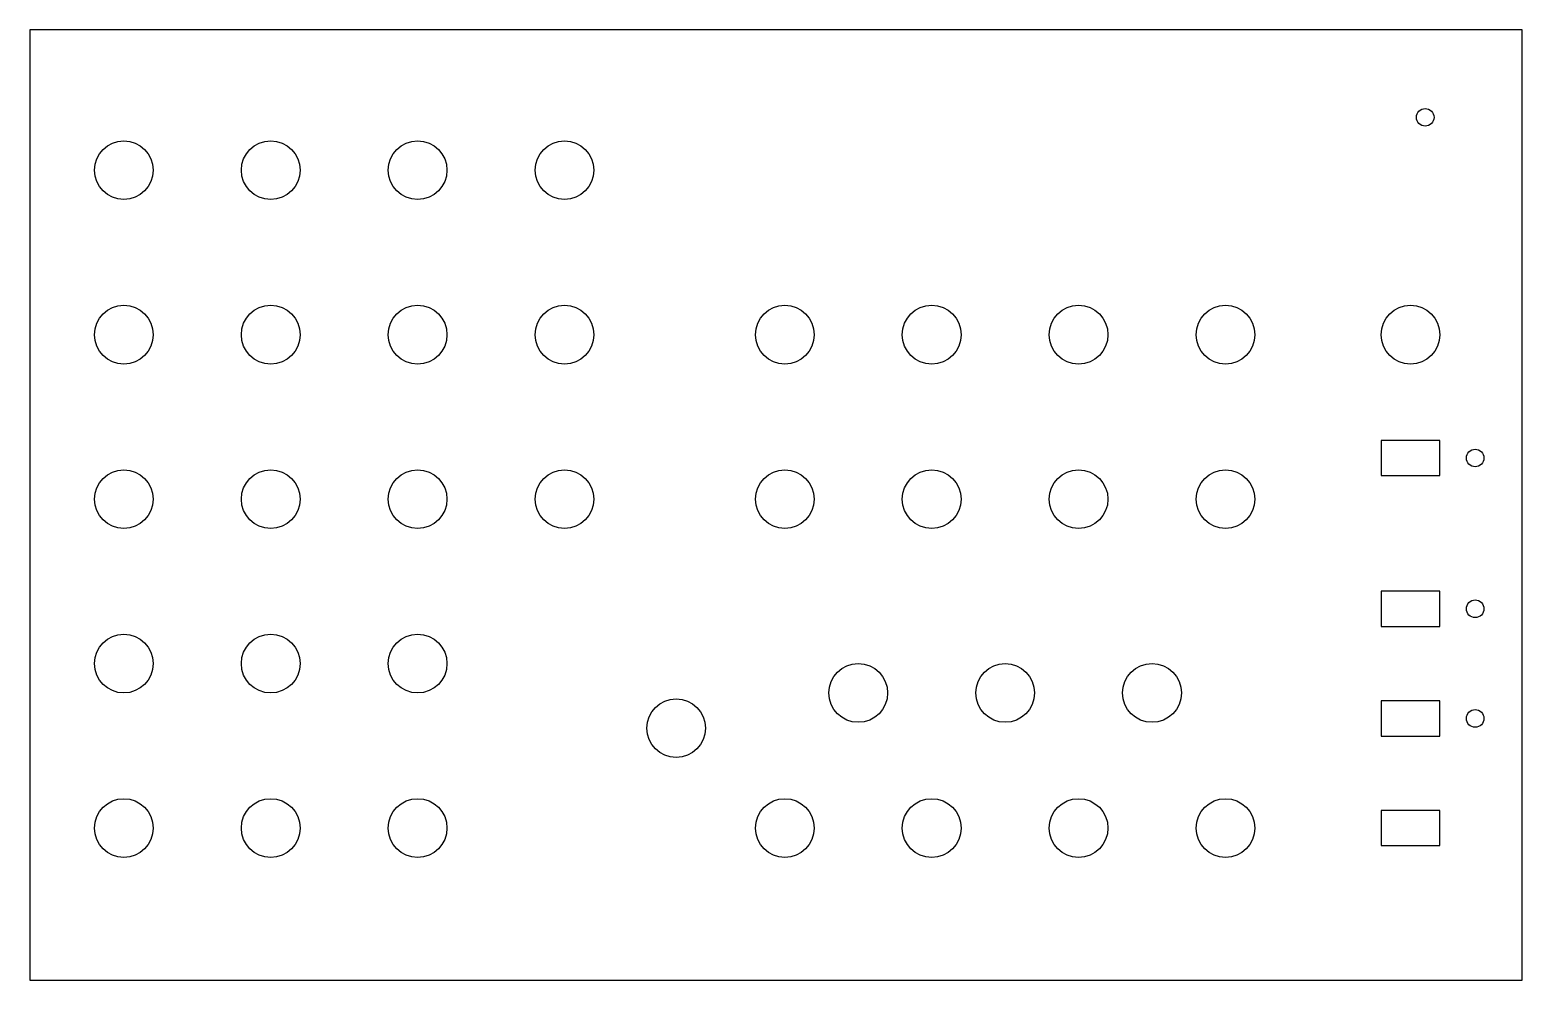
# Model space of a CAD drawing. Header units: millimetres. Extents: x 150 to 404, y 238 to 400.
import ezdxf

# ---------------------------------------------------------------- set-up
doc = ezdxf.new("R2010")
doc.units = ezdxf.units.MM
doc.layers.add('Milling', color=151, linetype='Continuous')
doc.layers.add('Slide Panel', color=80, linetype='Continuous')

msp = doc.modelspace()

# ---------------------------------------------------------------- linework, layer by layer
at = {"layer": 'Milling'}
for points in [[(380, 330.1), (380, 324.1), (390, 324.1), (390, 330.1)], [(380, 304.43), (380, 298.43), (390, 298.43), (390, 304.43)], [(380, 285.76), (380, 279.76), (390, 279.76), (390, 285.76)], [(380, 267.1), (380, 261.1), (390, 261.1), (390, 267.1)]]:
    msp.add_lwpolyline(points, close=True, dxfattribs=at)
for centre, radius in [((387.5, 385.1), 1.5), ((166, 376.1), 5), ((191, 376.1), 5), ((216, 376.1), 5), ((241, 376.1), 5), ((166, 348.1), 5), ((191, 348.1), 5), ((216, 348.1), 5), ((241, 348.1), 5), ((278.5, 348.1), 5), ((303.5, 348.1), 5), ((328.5, 348.1), 5), ((353.5, 348.1), 5), ((385, 348.1), 5), ((396, 327.1), 1.5), ((166, 320.1), 5), ((191, 320.1), 5), ((216, 320.1), 5), ((241, 320.1), 5), ((278.5, 320.1), 5), ((303.5, 320.1), 5), ((328.5, 320.1), 5), ((353.5, 320.1), 5), ((396, 301.43), 1.5), ((166, 292.1), 5), ((191, 292.1), 5), ((216, 292.1), 5), ((291, 287.1), 5), ((316, 287.1), 5), ((341, 287.1), 5), ((260, 281.1), 5), ((396, 282.76), 1.5), ((166, 264.1), 5), ((191, 264.1), 5), ((216, 264.1), 5), ((278.5, 264.1), 5), ((303.5, 264.1), 5), ((328.5, 264.1), 5), ((353.5, 264.1), 5)]:
    msp.add_circle(centre, radius, dxfattribs=at)
at = {"layer": 'Slide Panel'}
msp.add_lwpolyline([(150, 238.2), (404, 238.2), (404, 400), (150, 400)], close=True, dxfattribs=at)

doc.saveas('drawing.dxf')
